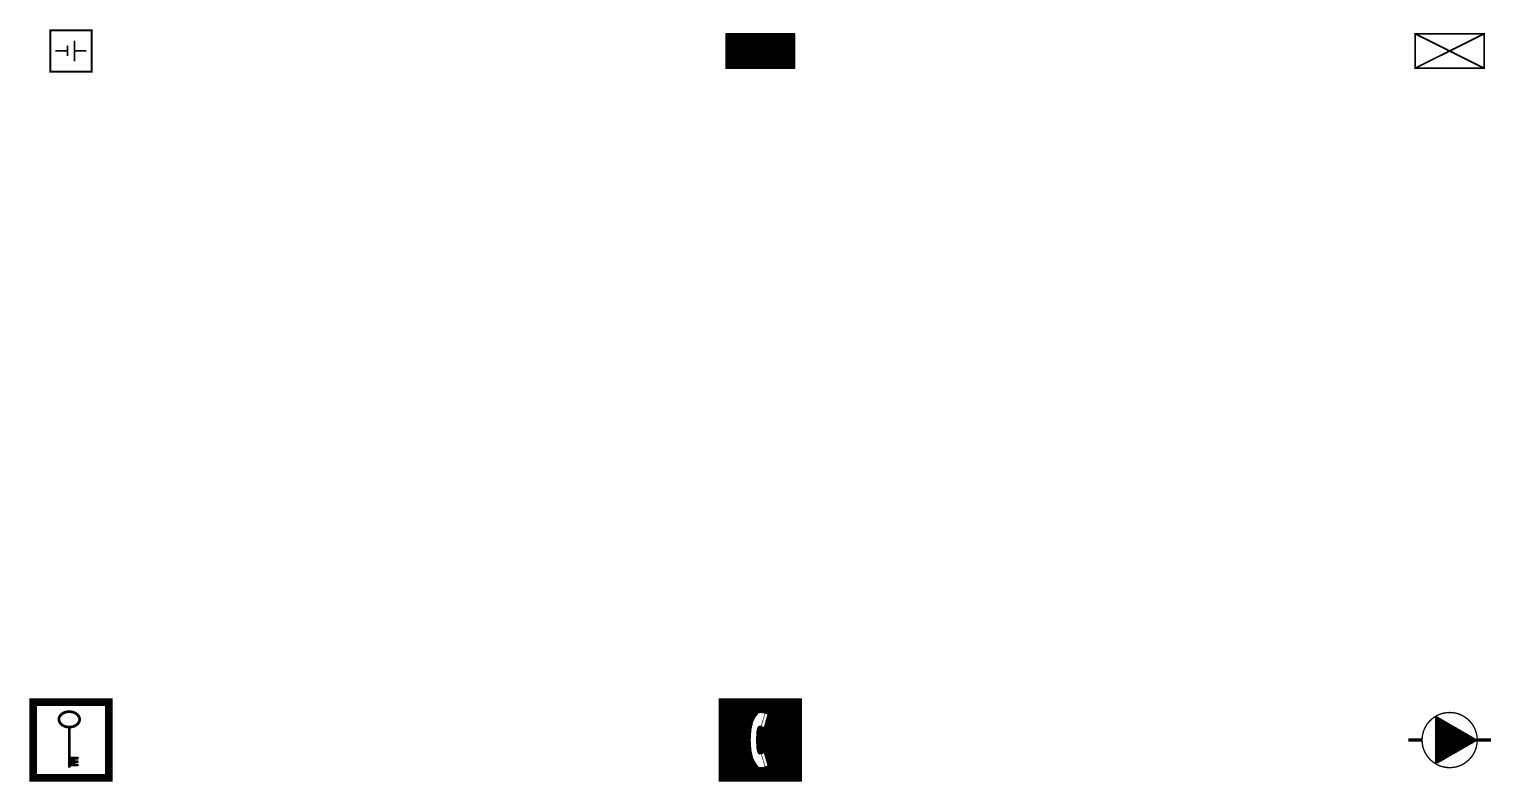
# Model space of a CAD drawing. Header units: millimetres. Extents: x -3 to 2253, y -3 to 1300.
# Drawn here: x 1499 to 1711.2, y 498.9 to 608.1 of the extents above; entities that cross this region are included whole.
import ezdxf

# ---------------------------------------------------------------- set-up
doc = ezdxf.new("R2010")
doc.units = ezdxf.units.MM
doc.layers.add('ROOD', color=1, linetype='Continuous')
doc.layers.add('VEILIG', color=7, linetype='Continuous')

# ---------------------------------------------------------------- blocks, each defined once
blk = doc.blocks.new('*X418')
at = {"color": 0}
for p, q in [((72.75, 265.454), (74, 265.454)), ((72.75, 265.3602), (74, 265.3602)), ((72.75, 265.2664), (74, 265.2664)), ((72.75, 265.1726), (73.5, 265.1726)), ((72.75, 265.0788), (73.5, 265.0788)), ((72.75, 264.985), (74, 264.985)), ((72.75, 264.8912), (74, 264.8912)), ((72.75, 264.7974), (74, 264.7974)), ((72.75, 264.7036), (73.5, 264.7036)), ((72.75, 264.6098), (73.5, 264.6098)), ((72.75, 264.516), (73.5, 264.516)), ((72.75, 264.4222), (74, 264.4222)), ((72.75, 264.3284), (74, 264.3284))]:
    blk.add_line(p, q, dxfattribs=at)
blk = doc.blocks.new('*X417')
at = {"color": 0}
for p, q in [((67, 273.875), (79, 273.875)), ((67, 273.75), (79, 273.75)), ((67, 273.625), (79, 273.625)), ((67, 273.5), (79, 273.5)), ((67, 273.375), (79, 273.375)), ((67, 273.25), (79, 273.25)), ((67, 273.125), (79, 273.125)), ((67, 273), (68, 273)), ((67, 272.875), (68, 272.875)), ((67, 272.75), (68, 272.75)), ((67, 272.625), (68, 272.625)), ((67, 272.5), (68, 272.5)), ((67, 272.375), (68, 272.375)), ((67, 272.25), (68, 272.25)), ((67, 272.125), (68, 272.125)), ((67, 272), (68, 272)), ((67, 271.875), (68, 271.875)), ((67, 271.75), (68, 271.75)), ((78, 273), (79, 273)), ((78, 272.875), (79, 272.875)), ((78, 272.75), (79, 272.75)), ((78, 272.625), (79, 272.625)), ((78, 272.5), (79, 272.5)), ((78, 272.375), (79, 272.375)), ((78, 272.25), (79, 272.25)), ((78, 272.125), (79, 272.125)), ((78, 272), (79, 272)), ((78, 271.875), (79, 271.875)), ((78, 271.75), (79, 271.75)), ((67, 271.625), (68, 271.625)), ((67, 271.5), (68, 271.5)), ((67, 271.375), (68, 271.375)), ((67, 271.25), (68, 271.25)), ((67, 271.125), (68, 271.125)), ((67, 271), (68, 271)), ((67, 270.875), (68, 270.875)), ((67, 270.75), (68, 270.75)), ((67, 270.625), (68, 270.625)), ((67, 270.5), (68, 270.5)), ((67, 270.375), (68, 270.375)), ((67, 270.25), (68, 270.25)), ((67, 270.125), (68, 270.125)), ((67, 270), (68, 270)), ((67, 269.875), (68, 269.875)), ((67, 269.75), (68, 269.75)), ((67, 269.625), (68, 269.625)), ((78, 271.625), (79, 271.625)), ((78, 271.5), (79, 271.5)), ((78, 271.375), (79, 271.375)), ((78, 271.25), (79, 271.25)), ((78, 271.125), (79, 271.125)), ((78, 271), (79, 271)), ((78, 270.875), (79, 270.875)), ((78, 270.75), (79, 270.75)), ((78, 270.625), (79, 270.625)), ((78, 270.5), (79, 270.5)), ((78, 270.375), (79, 270.375)), ((78, 270.25), (79, 270.25)), ((78, 270.125), (79, 270.125)), ((78, 270), (79, 270)), ((78, 269.875), (79, 269.875)), ((78, 269.75), (79, 269.75)), ((78, 269.625), (79, 269.625)), ((67, 269.5), (68, 269.5)), ((67, 269.375), (68, 269.375)), ((67, 269.25), (68, 269.25)), ((67, 269.125), (68, 269.125)), ((67, 269), (68, 269)), ((67, 268.875), (68, 268.875)), ((67, 268.75), (68, 268.75)), ((67, 268.625), (68, 268.625)), ((67, 268.5), (68, 268.5)), ((67, 268.375), (68, 268.375)), ((67, 268.25), (68, 268.25)), ((67, 268.125), (68, 268.125)), ((67, 268), (68, 268)), ((67, 267.875), (68, 267.875)), ((67, 267.75), (68, 267.75)), ((67, 267.625), (68, 267.625)), ((67, 267.5), (68, 267.5)), ((78, 269.5), (79, 269.5)), ((78, 269.375), (79, 269.375)), ((78, 269.25), (79, 269.25)), ((78, 269.125), (79, 269.125)), ((78, 269), (79, 269)), ((78, 268.875), (79, 268.875)), ((78, 268.75), (79, 268.75)), ((78, 268.625), (79, 268.625)), ((78, 268.5), (79, 268.5)), ((78, 268.375), (79, 268.375)), ((78, 268.25), (79, 268.25)), ((78, 268.125), (79, 268.125)), ((78, 268), (79, 268)), ((78, 267.875), (79, 267.875)), ((78, 267.75), (79, 267.75)), ((78, 267.625), (79, 267.625)), ((78, 267.5), (79, 267.5)), ((67, 267.375), (68, 267.375)), ((67, 267.25), (68, 267.25)), ((67, 267.125), (68, 267.125)), ((67, 267), (68, 267)), ((67, 266.875), (68, 266.875)), ((67, 266.75), (68, 266.75)), ((67, 266.625), (68, 266.625)), ((67, 266.5), (68, 266.5)), ((67, 266.375), (68, 266.375)), ((67, 266.25), (68, 266.25)), ((67, 266.125), (68, 266.125)), ((67, 266), (68, 266)), ((67, 265.875), (68, 265.875)), ((67, 265.75), (68, 265.75)), ((67, 265.625), (68, 265.625)), ((67, 265.5), (68, 265.5)), ((67, 265.375), (68, 265.375)), ((78, 267.375), (79, 267.375)), ((78, 267.25), (79, 267.25)), ((78, 267.125), (79, 267.125)), ((78, 267), (79, 267)), ((78, 266.875), (79, 266.875)), ((78, 266.75), (79, 266.75)), ((78, 266.625), (79, 266.625)), ((78, 266.5), (79, 266.5)), ((78, 266.375), (79, 266.375)), ((78, 266.25), (79, 266.25)), ((78, 266.125), (79, 266.125)), ((78, 266), (79, 266)), ((78, 265.875), (79, 265.875)), ((78, 265.75), (79, 265.75)), ((78, 265.625), (79, 265.625)), ((78, 265.5), (79, 265.5)), ((78, 265.375), (79, 265.375)), ((67, 265.25), (68, 265.25)), ((67, 265.125), (68, 265.125)), ((67, 265), (68, 265)), ((67, 264.875), (68, 264.875)), ((67, 264.75), (68, 264.75)), ((67, 264.625), (68, 264.625)), ((67, 264.5), (68, 264.5)), ((67, 264.375), (68, 264.375)), ((67, 264.25), (68, 264.25)), ((67, 264.125), (68, 264.125)), ((67, 264), (68, 264)), ((67, 263.875), (68, 263.875)), ((67, 263.75), (68, 263.75)), ((67, 263.625), (68, 263.625)), ((67, 263.5), (68, 263.5)), ((67, 263.375), (68, 263.375)), ((78, 265.25), (79, 265.25)), ((78, 265.125), (79, 265.125)), ((78, 265), (79, 265)), ((78, 264.875), (79, 264.875)), ((78, 264.75), (79, 264.75)), ((78, 264.625), (79, 264.625)), ((78, 264.5), (79, 264.5)), ((78, 264.375), (79, 264.375)), ((78, 264.25), (79, 264.25)), ((78, 264.125), (79, 264.125)), ((78, 264), (79, 264)), ((78, 263.875), (79, 263.875)), ((78, 263.75), (79, 263.75)), ((78, 263.625), (79, 263.625)), ((78, 263.5), (79, 263.5)), ((78, 263.375), (79, 263.375)), ((67, 263.25), (68, 263.25)), ((67, 263.125), (68, 263.125)), ((67, 263), (68, 263)), ((67, 262.875), (79, 262.875)), ((67, 262.75), (79, 262.75)), ((67, 262.625), (79, 262.625)), ((67, 262.5), (79, 262.5)), ((67, 262.375), (79, 262.375)), ((67, 262.25), (79, 262.25)), ((67, 262.125), (79, 262.125)), ((78, 263.25), (79, 263.25)), ((78, 263.125), (79, 263.125)), ((78, 263), (79, 263))]:
    blk.add_line(p, q, dxfattribs=at)
blk = doc.blocks.new('1016')
at = {"layer": 'VEILIG', "const_width": 0.1}
for points in [[(6, -6), (6, 6), (-6, 6), (-6, -6)], [(5, -5), (5, 5), (-5, 5), (-5, -5)]]:
    blk.add_lwpolyline(points, close=True, dxfattribs=at)
at = {"layer": 'VEILIG', "const_width": 0.4}
blk.add_lwpolyline([(-1.75, 3, 0.127491), (-1.64, 2.59, 0.106157), (-1.31, 2.21, 0.085475), (-0.84, 1.97, 0.075003), (-0.25, 1.88, 0.075003), (0.34, 1.97, 0.085475), (0.81, 2.21, 0.106157), (1.14, 2.59, 0.127491), (1.25, 3, 0.127491), (1.14, 3.41, 0.106157), (0.81, 3.79, 0.085475), (0.34, 4.03, 0.075003), (-0.25, 4.12, 0.075003), (-0.84, 4.03, 0.085475), (-1.31, 3.79, 0.106157), (-1.64, 3.41, 0.127491)], format="xyb", close=True, dxfattribs=at)
blk.add_lwpolyline([(-0.25, -4), (-0.25, 1.9)], dxfattribs=at)
at = {"layer": 'VEILIG'}
blk.add_lwpolyline([(-0.25, -2.5), (1, -2.5), (1, -2.75), (0.5, -2.75), (0.5, -3), (1, -3), (1, -3.25), (0.5, -3.25), (0.5, -3.5), (1, -3.5), (1, -3.75), (-0.25, -3.75)], close=True, dxfattribs=at)
at = {"layer": 'ROOD'}
blk.add_blockref('*X417', (-73, -268), dxfattribs=at)
at = {"layer": 'VEILIG'}
blk.add_blockref('*X418', (-73, -268), dxfattribs=at)
blk = doc.blocks.new('*X420')
at = {"color": 0}
for p, q in [((87, 273.88), (99, 273.88)), ((87, 273.75), (99, 273.75)), ((87, 273.62), (99, 273.62)), ((87, 273.5), (99, 273.5)), ((87, 273.38), (99, 273.38)), ((87, 273.25), (99, 273.25)), ((87, 273.12), (99, 273.12)), ((87, 273), (99, 273)), ((87, 272.88), (99, 272.88)), ((87, 272.75), (99, 272.75)), ((87, 272.62), (99, 272.62)), ((87, 272.5), (99, 272.5)), ((87, 272.38), (99, 272.38)), ((87, 272.25), (99, 272.25)), ((87, 272.12), (99, 272.12)), ((87, 272), (92.89, 272)), ((87, 271.88), (92.61, 271.88)), ((87, 271.75), (92.48, 271.75)), ((93.21, 272), (99, 272)), ((93.77, 271.88), (99, 271.88)), ((94.06, 271.75), (99, 271.75)), ((87, 271.62), (92.38, 271.62)), ((87, 271.5), (92.29, 271.5)), ((87, 271.38), (92.2, 271.38)), ((87, 271.25), (92.13, 271.25)), ((87, 271.12), (92.06, 271.12)), ((87, 271), (92.01, 271)), ((87, 270.88), (91.95, 270.88)), ((87, 270.75), (91.91, 270.75)), ((87, 270.62), (91.86, 270.62)), ((87, 270.5), (91.82, 270.5)), ((87, 270.38), (91.79, 270.38)), ((87, 270.25), (91.75, 270.25)), ((87, 270.12), (91.72, 270.12)), ((87, 270), (91.69, 270)), ((87, 269.88), (91.67, 269.88)), ((87, 269.75), (91.64, 269.75)), ((87, 269.62), (91.62, 269.62)), ((92.64, 269.62), (99, 269.62)), ((92.66, 269.75), (99, 269.75)), ((92.69, 269.88), (93.44, 269.88)), ((92.82, 270), (93.04, 270)), ((93.61, 269.88), (99, 269.88)), ((93.65, 270), (99, 270)), ((93.68, 270.12), (99, 270.12)), ((93.72, 270.25), (99, 270.25)), ((93.76, 270.38), (99, 270.38)), ((93.8, 270.5), (99, 270.5)), ((93.83, 270.62), (99, 270.62)), ((93.87, 270.75), (99, 270.75)), ((93.91, 270.88), (99, 270.88)), ((93.95, 271), (99, 271)), ((93.98, 271.12), (99, 271.12)), ((94.02, 271.25), (99, 271.25)), ((94.06, 271.38), (99, 271.38)), ((94.1, 271.5), (99, 271.5)), ((94.13, 271.62), (99, 271.62)), ((87, 269.5), (91.6, 269.5)), ((87, 269.38), (91.59, 269.38)), ((87, 269.25), (91.57, 269.25)), ((87, 269.12), (91.56, 269.12)), ((87, 269), (91.55, 269)), ((87, 268.88), (91.54, 268.88)), ((87, 268.75), (91.53, 268.75)), ((87, 268.62), (91.52, 268.62)), ((87, 268.5), (91.51, 268.5)), ((87, 268.38), (91.51, 268.38)), ((87, 268.25), (91.5, 268.25)), ((87, 268.12), (91.5, 268.12)), ((87, 268), (91.5, 268)), ((87, 267.88), (91.5, 267.88)), ((87, 267.75), (91.5, 267.75)), ((87, 267.62), (91.51, 267.62)), ((87, 267.5), (91.51, 267.5)), ((92.5, 268.25), (99, 268.25)), ((92.5, 268.12), (99, 268.12)), ((92.5, 268), (99, 268)), ((92.5, 267.88), (99, 267.88)), ((92.5, 267.75), (99, 267.75)), ((92.51, 268.5), (99, 268.5)), ((92.51, 268.38), (99, 268.38)), ((92.51, 267.62), (99, 267.62)), ((92.51, 267.5), (99, 267.5)), ((92.52, 268.62), (99, 268.62)), ((92.53, 268.75), (99, 268.75)), ((92.54, 268.88), (99, 268.88)), ((92.55, 269), (99, 269)), ((92.56, 269.12), (99, 269.12)), ((92.58, 269.25), (99, 269.25)), ((92.6, 269.38), (99, 269.38)), ((92.62, 269.5), (99, 269.5)), ((87, 267.38), (91.52, 267.38)), ((87, 267.25), (91.53, 267.25)), ((87, 267.12), (91.54, 267.12)), ((87, 267), (91.55, 267)), ((87, 266.88), (91.56, 266.88)), ((87, 266.75), (91.57, 266.75)), ((87, 266.62), (91.59, 266.62)), ((87, 266.5), (91.61, 266.5)), ((87, 266.38), (91.63, 266.38)), ((87, 266.25), (91.65, 266.25)), ((87, 266.12), (91.67, 266.12)), ((87, 266), (91.7, 266)), ((87, 265.88), (91.73, 265.88)), ((87, 265.75), (91.76, 265.75)), ((87, 265.62), (91.79, 265.62)), ((87, 265.5), (91.83, 265.5)), ((87, 265.38), (91.87, 265.38)), ((92.52, 267.38), (99, 267.38)), ((92.53, 267.25), (99, 267.25)), ((92.54, 267.12), (99, 267.12)), ((92.55, 267), (99, 267)), ((92.57, 266.88), (99, 266.88)), ((92.58, 266.75), (99, 266.75)), ((92.6, 266.62), (99, 266.62)), ((92.62, 266.5), (99, 266.5)), ((92.64, 266.38), (99, 266.38)), ((92.67, 266.25), (99, 266.25)), ((92.7, 266.12), (93.38, 266.12)), ((92.9, 266), (92.95, 266)), ((93.62, 266.12), (99, 266.12)), ((93.65, 266), (99, 266)), ((93.69, 265.88), (99, 265.88)), ((93.73, 265.75), (99, 265.75)), ((93.77, 265.62), (99, 265.62)), ((93.8, 265.5), (99, 265.5)), ((93.84, 265.38), (99, 265.38)), ((87, 265.25), (91.91, 265.25)), ((87, 265.12), (91.96, 265.12)), ((87, 265), (92.01, 265)), ((87, 264.88), (92.07, 264.88)), ((87, 264.75), (92.14, 264.75)), ((87, 264.62), (92.22, 264.62)), ((87, 264.5), (92.3, 264.5)), ((87, 264.38), (92.39, 264.38)), ((87, 264.25), (92.5, 264.25)), ((87, 264.12), (92.63, 264.12)), ((87, 264), (99, 264)), ((87, 263.88), (99, 263.88)), ((87, 263.75), (99, 263.75)), ((87, 263.62), (99, 263.62)), ((87, 263.5), (99, 263.5)), ((87, 263.38), (99, 263.38)), ((93.71, 264.12), (99, 264.12)), ((93.88, 265.25), (99, 265.25)), ((93.92, 265.12), (99, 265.12)), ((93.95, 265), (99, 265)), ((93.99, 264.88), (99, 264.88)), ((94.02, 264.25), (99, 264.25)), ((94.03, 264.75), (99, 264.75)), ((94.07, 264.62), (99, 264.62)), ((94.1, 264.5), (99, 264.5)), ((94.14, 264.38), (99, 264.38)), ((87, 263.25), (99, 263.25)), ((87, 263.12), (99, 263.12)), ((87, 263), (99, 263)), ((87, 262.88), (99, 262.88)), ((87, 262.75), (99, 262.75)), ((87, 262.62), (99, 262.62)), ((87, 262.5), (99, 262.5)), ((87, 262.38), (99, 262.38)), ((87, 262.25), (99, 262.25)), ((87, 262.12), (99, 262.12))]:
    blk.add_line(p, q, dxfattribs=at)
blk = doc.blocks.new('1017')
at = {"layer": 'VEILIG', "const_width": 0.1}
blk.add_lwpolyline([(6, -6), (6, 6), (-6, 6), (-6, -6)], close=True, dxfattribs=at)
at = {"layer": 'VEILIG'}
blk.add_lwpolyline([(-1.5, 0.01, 0.038544), (-1.37, -1.62, 0.051213), (-1.06, -2.82, 0.094525), (-0.48, -3.78, 0.211848), (0, -3.99, 0.132981), (1.15, -3.68, 0.346282), (1.15, -3.67), (0.59, -1.8, 0.449546), (0.58, -1.8, -0.046277), (-0.02, -2, -0.415288), (-0.32, -1.81, -0.016958), (-0.39, -1.47, -0.038544), (-0.5, 0.01, -0.038544), (-0.39, 1.49, -0.016958), (-0.32, 1.83, -0.415288), (-0.02, 2.02, -0.046277), (0.58, 1.82, 0.449546), (0.59, 1.82), (1.15, 3.69, 0.346282), (1.15, 3.7, 0.132981), (0, 4.01, 0.211848), (-0.48, 3.8, 0.094525), (-1.06, 2.84, 0.051213), (-1.37, 1.64, 0.038544)], format="xyb", close=True, dxfattribs=at)
at = {"layer": 'VEILIG', "const_width": 0.1}
for points in [[(0.7, 3.9), (0.12, 1.98)], [(0.7, -3.88), (0.12, -1.96)]]:
    blk.add_lwpolyline(points, dxfattribs=at)
at = {"layer": 'ROOD'}
blk.add_blockref('*X420', (-93, -268), dxfattribs=at)
blk = doc.blocks.new('*X422')
at = {"color": 0}
for p, q in [((111, 271.38), (111.15, 271.38)), ((111, 271.25), (111.37, 271.25)), ((111, 271.12), (111.59, 271.12)), ((111, 271), (111.8, 271)), ((111, 270.88), (112.02, 270.88)), ((111, 270.75), (112.24, 270.75)), ((111, 270.62), (112.45, 270.62)), ((111, 270.5), (112.67, 270.5)), ((111, 270.38), (112.89, 270.38)), ((111, 270.25), (113.1, 270.25)), ((111, 270.12), (113.32, 270.12)), ((111, 270), (113.54, 270)), ((111, 269.88), (113.75, 269.88)), ((111, 269.75), (113.97, 269.75)), ((111, 269.62), (114.19, 269.62)), ((111, 269.5), (114.4, 269.5)), ((111, 269.38), (114.62, 269.38)), ((111, 269.25), (114.83, 269.25)), ((111, 269.12), (115.05, 269.12)), ((111, 269), (115.27, 269)), ((111, 268.88), (115.48, 268.88)), ((111, 268.75), (115.7, 268.75)), ((111, 268.62), (115.92, 268.62)), ((111, 268.5), (116.13, 268.5)), ((111, 268.38), (116.35, 268.38)), ((111, 268.25), (116.57, 268.25)), ((111, 268.12), (116.78, 268.12)), ((111, 268), (117, 268)), ((111, 267.88), (116.78, 267.88)), ((111, 267.75), (116.57, 267.75)), ((111, 267.62), (116.35, 267.62)), ((111, 267.5), (116.13, 267.5)), ((111, 267.38), (115.92, 267.38)), ((111, 267.25), (115.7, 267.25)), ((111, 267.12), (115.48, 267.12)), ((111, 267), (115.27, 267)), ((111, 266.88), (115.05, 266.88)), ((111, 266.75), (114.83, 266.75)), ((111, 266.62), (114.62, 266.62)), ((111, 266.5), (114.4, 266.5)), ((111, 266.38), (114.19, 266.38)), ((111, 266.25), (113.97, 266.25)), ((111, 266.12), (113.75, 266.12)), ((111, 266), (113.54, 266)), ((111, 265.88), (113.32, 265.88)), ((111, 265.75), (113.1, 265.75)), ((111, 265.62), (112.89, 265.62)), ((111, 265.5), (112.67, 265.5)), ((111, 265.38), (112.45, 265.38)), ((111, 265.25), (112.24, 265.25)), ((111, 265.12), (112.02, 265.12)), ((111, 265), (111.8, 265)), ((111, 264.88), (111.59, 264.88)), ((111, 264.75), (111.37, 264.75)), ((111, 264.62), (111.15, 264.62))]:
    blk.add_line(p, q, dxfattribs=at)
blk = doc.blocks.new('1018')
at = {"layer": 'VEILIG', "const_width": 0.2}
blk.add_lwpolyline([(-4, 0, 0.098491), (-3.7, -1.53, 0.098491), (-2.83, -2.83, 0.098491), (-1.53, -3.7, 0.098491), (0, -4, 0.098491), (1.53, -3.7, 0.098491), (2.83, -2.83, 0.098491), (3.7, -1.53, 0.098491), (4, 0, 0.098491), (3.7, 1.53, 0.098491), (2.83, 2.83, 0.098491), (1.53, 3.7, 0.098491), (0, 4, 0.098491), (-1.53, 3.7, 0.098491), (-2.83, 2.83, 0.098491), (-3.7, 1.53, 0.098491)], format="xyb", close=True, dxfattribs=at)
at = {"layer": 'VEILIG'}
blk.add_lwpolyline([(-2, 3.46), (4, 0), (-2, -3.46), (-2, 3.46)], dxfattribs=at)
at = {"layer": 'VEILIG', "const_width": 0.5}
for points in [[(-6, 0), (-4, 0)], [(4, 0), (6, 0)]]:
    blk.add_lwpolyline(points, dxfattribs=at)
at = {"layer": 'ROOD'}
blk.add_blockref('*X422', (-113, -268), dxfattribs=at)
blk = doc.blocks.new('1038')
at = {"layer": 'ROOD', "const_width": 0.25}
for points in [[(-2.25, 0), (-0.5, 0)], [(-0.5, 0.75), (-0.5, -0.75)], [(0.5, 1.5), (0.5, -1.5)], [(0.5, 0), (2.25, 0)]]:
    blk.add_lwpolyline(points, dxfattribs=at)
at = {"layer": 'VEILIG', "const_width": 0.3}
blk.add_lwpolyline([(-3, 3), (3, 3), (3, -3), (-3, -3)], close=True, dxfattribs=at)
blk = doc.blocks.new('*X462')
at = {"color": 0}
for p, q in [((57.75, 115.125), (67.75, 115.125)), ((57.75, 115), (67.75, 115)), ((57.75, 114.875), (67.75, 114.875)), ((57.75, 114.75), (67.75, 114.75)), ((57.75, 114.625), (67.75, 114.625)), ((57.75, 114.5), (67.75, 114.5)), ((57.75, 114.375), (67.75, 114.375)), ((57.75, 114.25), (67.75, 114.25)), ((57.75, 114.125), (67.75, 114.125)), ((57.75, 114), (67.75, 114)), ((57.75, 113.875), (67.75, 113.875)), ((57.75, 113.75), (67.75, 113.75)), ((57.75, 113.625), (67.75, 113.625)), ((57.75, 113.5), (67.75, 113.5)), ((57.75, 113.375), (67.75, 113.375)), ((57.75, 113.25), (67.75, 113.25)), ((57.75, 113.125), (67.75, 113.125)), ((57.75, 113), (67.75, 113)), ((57.75, 112.875), (67.75, 112.875)), ((57.75, 112.75), (67.75, 112.75)), ((57.75, 112.625), (67.75, 112.625)), ((57.75, 112.5), (67.75, 112.5)), ((57.75, 112.375), (67.75, 112.375)), ((57.75, 112.25), (67.75, 112.25)), ((57.75, 112.125), (67.75, 112.125)), ((57.75, 112), (67.75, 112)), ((57.75, 111.875), (67.75, 111.875)), ((57.75, 111.75), (67.75, 111.75)), ((57.75, 111.625), (67.75, 111.625)), ((57.75, 111.5), (67.75, 111.5)), ((57.75, 111.375), (67.75, 111.375)), ((57.75, 111.25), (67.75, 111.25)), ((57.75, 111.125), (67.75, 111.125)), ((57.75, 111), (67.75, 111)), ((57.75, 110.875), (67.75, 110.875)), ((57.75, 110.75), (67.75, 110.75)), ((57.75, 110.625), (67.75, 110.625)), ((57.75, 110.5), (67.75, 110.5)), ((57.75, 110.375), (67.75, 110.375))]:
    blk.add_line(p, q, dxfattribs=at)
blk = doc.blocks.new('1039')
at = {"layer": 'VEILIG'}
blk.add_lwpolyline([(5, 2.5), (-5, 2.5), (-5, -2.5), (5, -2.5)], close=True, dxfattribs=at)
at = {"layer": 'ROOD'}
blk.add_blockref('*X462', (-62.75, -112.75), dxfattribs=at)
blk = doc.blocks.new('1039B')
at = {"layer": 'VEILIG', "const_width": 0.25}
for points in [[(-5, 2.5), (5, -2.5)], [(-5, -2.5), (5, 2.5)]]:
    blk.add_lwpolyline(points, dxfattribs=at)
blk.add_lwpolyline([(5, 2.5), (-5, 2.5), (-5, -2.5), (5, -2.5)], close=True, dxfattribs=at)

msp = doc.modelspace()

# ---------------------------------------------------------------- block references
for name, p in [('1038', (1505, 605)), ('1039', (1605, 605)), ('1039B', (1705, 605)), ('1016', (1505, 505)), ('1017', (1605, 505)), ('1018', (1705, 505))]:
    msp.add_blockref(name, p)

doc.saveas('drawing.dxf')
